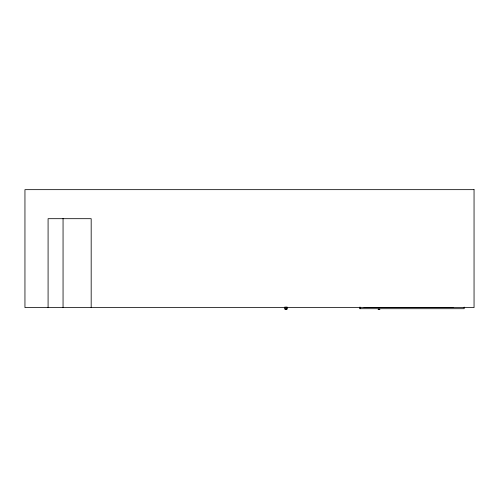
<?xml version="1.0" encoding="UTF-8"?>
<svg xmlns="http://www.w3.org/2000/svg" width="499" height="499" viewBox="0 0 499 499"><rect width="100%" height="100%" fill="white"/><g stroke="black" fill="none" stroke-linecap="round" stroke-linejoin="round"><path stroke-width="0.75" d="M285.079 306.972C283.289 310.247 288.678 310.247 286.894 306.972M379.833 309.343L378.074 309.286L379.833 309.286M452.892 307.496L364.033 307.44L452.892 307.44M285.079 309.286L286.894 309.286M464.176 307.141L464.176 308.7L359.611 308.7L359.611 307.141M360.471 307.141L360.471 308.7M286.831 306.972L286.831 309.343M285.135 306.972L285.135 309.343M91.18 307.602L91.18 218.687L48.085 218.687L48.085 307.602M63.055 218.425L63.055 307.602M474.05 189.657L24.95 189.657L24.95 307.602L474.05 307.602L474.05 189.657"/></g></svg>
